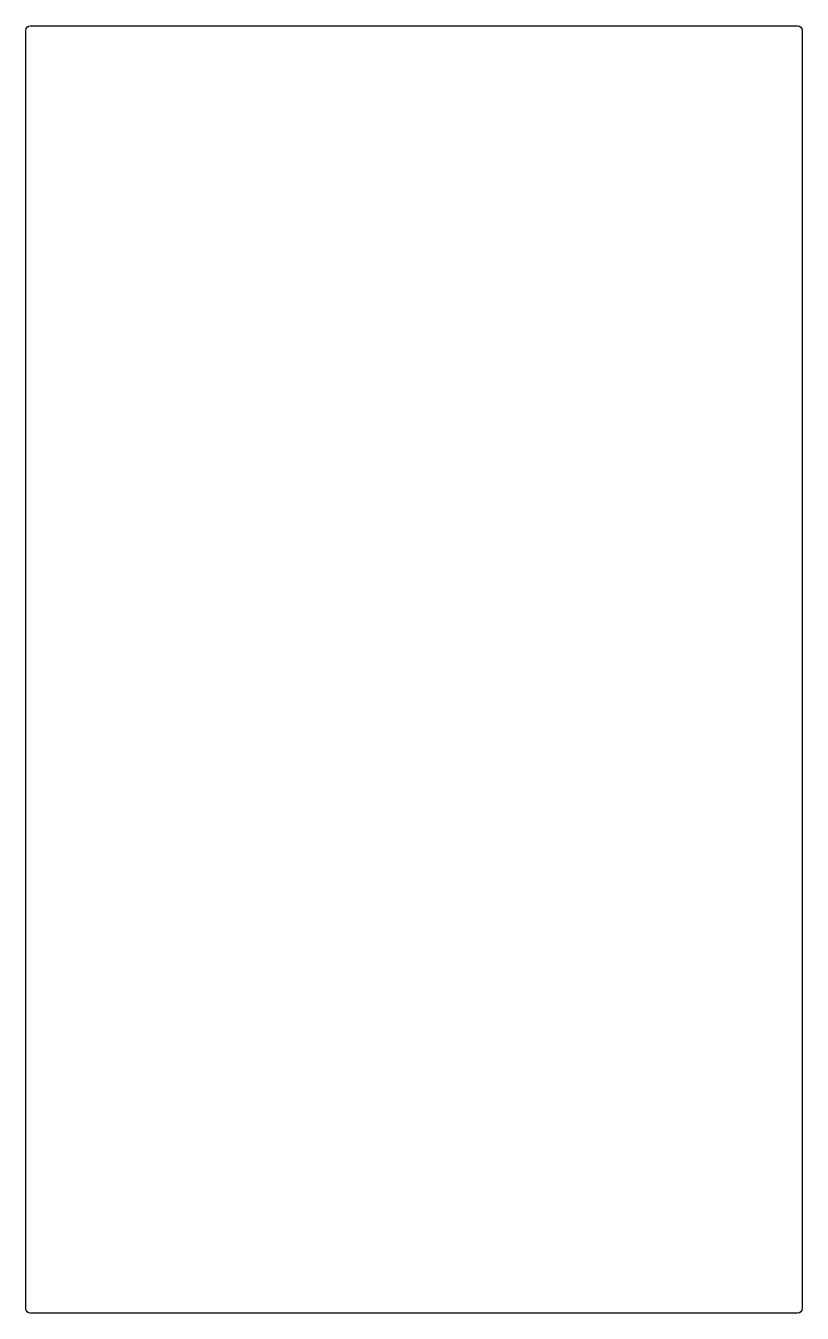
# Model space of a CAD drawing. Header units: millimetres. Extents: x -122 to 212, y 93 to 647.
import ezdxf

# ---------------------------------------------------------------- set-up
doc = ezdxf.new("R2010")
doc.units = ezdxf.units.MM
doc.header["$MEASUREMENT"] = 0
doc.layers.add('Mini_Merc_Rear_Panel_x1 v1_0', color=7, linetype='Continuous')

msp = doc.modelspace()

# ---------------------------------------------------------------- linework, layer by layer
at = {"layer": 'Mini_Merc_Rear_Panel_x1 v1_0'}
for p, q in [((-122, 95), (-122, 645)), ((-120, 647), (210, 647)), ((212, 645), (212, 95)), ((210, 93), (-120, 93))]:
    msp.add_line(p, q, dxfattribs=at)
at = {"layer": 'Mini_Merc_Rear_Panel_x1 v1_0', "extrusion": (0, 0, -1)}
for centre, start, end in [((120, 645), 0, 90), ((-210, 645), 90, 180), ((120, 95), 270, 0), ((-210, 95), 180, 270)]:
    msp.add_arc(centre, 2, start, end, dxfattribs=at)

doc.saveas('drawing.dxf')
